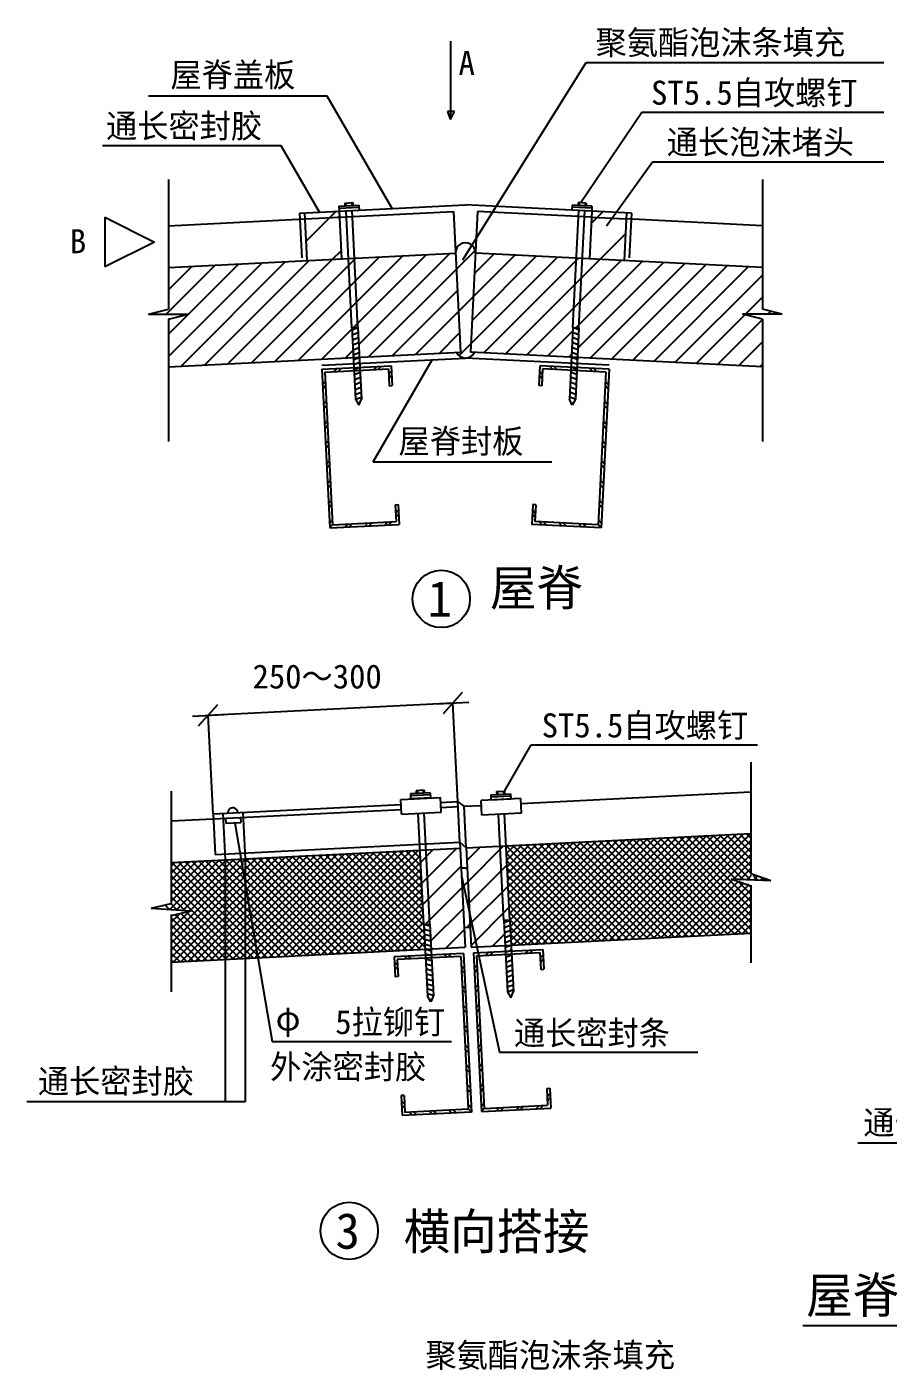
# Model space of a CAD drawing. Header units: metres. Extents: x 874 to 19892, y 579 to 29766.
# Drawn here: x 930 to 9610, y 16171 to 29700 of the extents above; entities that cross this region are included whole.
import ezdxf

# ---------------------------------------------------------------- set-up
doc = ezdxf.new("R2010")
doc.units = ezdxf.units.M
for name, color, linetype in [('1', 2, 'Continuous'), ('2', 3, 'Continuous'), ('3', 4, 'Continuous'), ('4', 5, 'Continuous'), ('5', 6, 'Continuous'), ('标注', 2, 'Continuous')]:
    doc.layers.add(name, color=color, linetype=linetype)
pattern_1 = [(45, (0, 0), (-112.2532, 112.2532), [])]
pattern_2 = [(45, (0, 0), (-224.5064, 224.5064), [])]

# ---------------------------------------------------------------- blocks, each defined once
blk = doc.blocks.new('_ArchTick')
blk.add_line((-0.53, 0), (0.53, 0))
at = {"color": 4, "linetype": 'ByBlock'}
blk.add_lwpolyline([(-0.34, -0.34), (0.34, 0.34)], dxfattribs=at)

msp = doc.modelspace()

# ---------------------------------------------------------------- hatches: boundary and pattern name
at = {"layer": '5'}
h = msp.add_hatch(dxfattribs=at)
h.set_pattern_fill('_U', scale=100)
h.set_pattern_definition(pattern_2)
h.paths.add_polyline_path([(4080.57, 27783.23), (3731.01, 27765.75), (3751.98, 27346.28), (4101.55, 27363.75)])
h.paths.add_polyline_path([(4066.82, 27782.54), (4079.95, 27795.67), (4077.57, 27843.2), (3728.01, 27825.73), (3731.01, 27765.75)])
h = msp.add_hatch(dxfattribs=at)
h.set_pattern_fill('U', scale=100)
h.set_pattern_definition(pattern_2)
h.paths.add_polyline_path([(6814.73, 27773.46), (6848.47, 27831.9), (6622.4, 27843.2), (6619.4, 27783.23)])
h.paths.add_polyline_path([(6968.96, 27765.75), (6971.96, 27825.73), (6848.47, 27831.9), (6814.73, 27773.46)])
h.paths.add_polyline_path([(6968.96, 27765.75), (6619.4, 27783.23), (6598.43, 27363.75), (6947.99, 27346.28)])
h = msp.add_hatch(dxfattribs=at)
h.set_pattern_fill('U', scale=100)
h.set_pattern_definition(pattern_2)
h.paths.add_polyline_path([(5449.86, 27421.18, 1.05), (5250.11, 27421.18), (5300.05, 26422.43), (5260.42, 26420.45, 0.62), (5439.55, 26420.45), (5399.92, 26422.43)])
h = msp.add_hatch(dxfattribs=at)
h.set_pattern_fill('U', scale=50)
h.set_pattern_definition(pattern_1)
h.paths.add_polyline_path([(4221.4, 26368.5), (4206.41, 26668.12), (4171.46, 27367.25), (2357.5, 27276.55), (2357.5, 26855.28), (2157.5, 26805.28), (2557.5, 26805.28), (2357.5, 26755.28), (2357.5, 26275.3)])
h.paths.add_polyline_path([(4231.38, 27370.25), (4171.46, 27367.25), (4206.41, 26668.12), (4266.34, 26671.12)])
h.paths.add_polyline_path([(4266.34, 26671.12), (4281.32, 26371.49), (5300.05, 26422.43), (5250.11, 27421.18), (4231.38, 27370.25)])
h = msp.add_hatch(dxfattribs=at)
h.set_pattern_fill('U', scale=50)
h.set_pattern_definition(pattern_1)
h.paths.add_polyline_path([(6468.59, 27370.25), (5449.86, 27421.18), (5399.92, 26422.43), (6418.65, 26371.49), (6433.63, 26671.12)])
h.paths.add_polyline_path([(6528.51, 27367.25), (6468.59, 27370.25), (6433.63, 26671.12), (6493.56, 26668.12)])
h.paths.add_polyline_path([(6528.51, 27367.25), (6493.56, 26668.12), (6478.58, 26368.5), (8342.47, 26275.3), (8342.47, 26755.28), (8142.47, 26805.28), (8542.47, 26805.28), (8342.47, 26855.28), (8342.47, 27275.63), (8341.5, 27276.6)])
h = msp.add_hatch(dxfattribs=at)
h.set_pattern_fill('U', scale=50)
h.set_pattern_definition(pattern_1)
h.paths.add_polyline_path([(4953.33, 21411.21), (4893.41, 21408.22), (4930.86, 20659.15), (4990.79, 20662.15)])
h.paths.add_polyline_path([(4990.79, 20662.15), (5003.27, 20412.46), (5346.9, 20429.64), (5296.97, 21428.39), (4953.33, 21411.21)])
h.paths.add_polyline_path([(5700.52, 21448.57), (5356.89, 21431.39), (5389.2, 20785.23), (5464.16, 20435.51), (5750.46, 20449.82), (5737.98, 20699.51)])
h.paths.add_polyline_path([(5406.83, 20432.64), (5464.16, 20435.51), (5389.2, 20785.23)])
h.paths.add_polyline_path([(5760.45, 21451.57), (5700.52, 21448.57), (5737.98, 20699.51), (5794.45, 20702.33), (5797.75, 20705.63)])
h = msp.add_hatch(dxfattribs=at)
h.set_pattern_fill('U', scale=50)
h.set_pattern_definition(pattern_1)
h.paths.add_polyline_path([(3129.67, 21320.03), (3102.78, 21318.69), (3129.67, 21193.22)])
h = msp.add_hatch(dxfattribs=at)
h.set_pattern_fill('U', scale=100)
h.set_pattern_definition(pattern_2)
h.paths.add_polyline_path([(5389.2, 20785.23), (5366.88, 21231.64), (5306.95, 21228.64), (5310.85, 21150.75)])
h.paths.add_polyline_path([(5310.85, 21150.75), (5336.92, 20629.39), (5396.84, 20632.39), (5389.2, 20785.23)])

# ---------------------------------------------------------------- linework, layer by layer
for p, q in [((5198.38, 29555.68), (5198.38, 28768.82)), ((5238.53, 28846.22), (5167.78, 28846.22)), ((5167.78, 28846.22), (5197.13, 28769.03)), ((5198.38, 28768.82), (5238.53, 28846.22)), ((3731.01, 27765.75), (4080.57, 27783.23)), ((4066.82, 27782.54), (4079.95, 27795.67)), ((4206.41, 26668.12), (4147.49, 27846.7)), ((4266.34, 26671.12), (4207.41, 27849.7)), ((6433.63, 26671.12), (6492.56, 27849.7)), ((6493.56, 26668.12), (6552.49, 27846.7)), ((6619.4, 27783.23), (6968.96, 27765.75)), ((2809.07, 21724.52), (4702.65, 21819.2)), ((5102.15, 21839.18), (5275.99, 21847.87)), ((5293.97, 21488.32), (5273.5, 21897.81)), ((5356.89, 21431.39), (5335.92, 21850.87)), ((4930.86, 20659.15), (4874.93, 21777.76)), ((4990.79, 20662.15), (4934.86, 21780.75)), ((5737.98, 20699.51), (5684.54, 21768.17)), ((5797.9, 20702.5), (5744.47, 21771.17)), ((5794.45, 20702.33), (5797.75, 20705.63)), ((8749.24, 16620.41), (12063.32, 16620.41))]:
    msp.add_line(p, q)
at = {"layer": '1'}
for p, q in [((3678.07, 27823.23), (5349.99, 27906.83)), ((7021.9, 27823.23), (5349.99, 27906.83)), ((3678.07, 27823.23), (3700.55, 27373.74)), ((7021.9, 27823.23), (6999.43, 27373.74)), ((2357.5, 27276.55), (5250.11, 27421.18)), ((8342.47, 27276.55), (5449.86, 27421.18)), ((2357.5, 26275.3), (5300.05, 26422.43)), ((8342.47, 26275.3), (5399.92, 26422.43)), ((3902.73, 26292.56), (5349.99, 26364.93)), ((6797.24, 26292.56), (5349.99, 26364.93)), ((3106.2, 21789.44), (3129.67, 21320.03)), ((2906.45, 21779.46), (2929.92, 21310.04)), ((5356.89, 21431.39), (8227.53, 21574.92)), ((2384.38, 21282.77), (5296.97, 21428.39)), ((2827.05, 21364.97), (5293.97, 21488.32)), ((5356.89, 21431.39), (5293.97, 21488.32)), ((5406.83, 20432.64), (8227.53, 20573.67)), ((2384.38, 20281.52), (5346.9, 20429.64))]:
    msp.add_line(p, q, dxfattribs=at)
for centre in [(5106.56, 23938.76), (4178.99, 17574.11)]:
    msp.add_circle(centre, 289.23, dxfattribs=at)
at = {"layer": '2'}
for p, q in [((5323.33, 27352.25), (6564.96, 29340.82)), ((6564.96, 29340.82), (9564.96, 29340.82)), ((3957.31, 29002.75), (2157.31, 29002.75)), ((4611.38, 27869.9), (3957.31, 29002.75)), ((6509.17, 27928.97), (7129.14, 28840.82)), ((7129.14, 28840.82), (9564.96, 28840.82)), ((3493.42, 28502.75), (1693.42, 28502.75)), ((3879.93, 27833.32), (3493.42, 28502.75)), ((6769.96, 27695.92), (7235.8, 28340.82)), ((7235.8, 28340.82), (9564.96, 28340.82)), ((2357.5, 28162.52), (2357.5, 26855.28)), ((8342.47, 28162.52), (8342.47, 26855.28)), ((4075.08, 27893.14), (4274.83, 27903.13)), ((4075.08, 27893.14), (4077.57, 27843.2)), ((4076.07, 27873.17), (4275.83, 27883.15)), ((4133.5, 27926.1), (4213.4, 27930.1)), ((4133.5, 27926.1), (4135, 27896.14)), ((4143.49, 27926.6), (4144.99, 27896.64)), ((4203.42, 27929.6), (4204.91, 27899.63)), ((4213.4, 27930.1), (4214.9, 27900.13)), ((4274.83, 27903.13), (4277.32, 27853.19)), ((6425.15, 27903.13), (6422.65, 27853.19)), ((6623.9, 27873.17), (6424.15, 27883.15)), ((6624.9, 27893.14), (6425.15, 27903.13)), ((6486.57, 27930.1), (6485.07, 27900.13)), ((6566.47, 27926.1), (6486.57, 27930.1)), ((6496.56, 27929.6), (6495.06, 27899.63)), ((6556.48, 27926.6), (6554.98, 27896.64)), ((6566.47, 27926.1), (6564.97, 27896.14)), ((6624.9, 27893.14), (6622.4, 27843.2)), ((1716.29, 27783.35), (1716.29, 27283.35)), ((1716.29, 27783.35), (2216.29, 27533.35)), ((2357.5, 27697.08), (3731.01, 27765.75)), ((3728.01, 27825.73), (3751.98, 27346.28)), ((4077.57, 27843.2), (4277.32, 27853.19)), ((4077.57, 27843.2), (4101.55, 27363.75)), ((4080.57, 27783.23), (5229.14, 27840.66)), ((5229.14, 27840.66), (5300.05, 26422.43)), ((5470.84, 27840.66), (5399.92, 26422.43)), ((6619.4, 27783.23), (5470.84, 27840.66)), ((6622.4, 27843.2), (6422.65, 27853.19)), ((6622.4, 27843.2), (6598.43, 27363.75)), ((6971.96, 27825.73), (6947.99, 27346.28)), ((8342.47, 27697.08), (6968.96, 27765.75)), ((2216.29, 27533.35), (1716.29, 27283.35)), ((2157.5, 26805.28), (2357.5, 26855.28)), ((2157.5, 26805.28), (2557.5, 26805.28)), ((2357.5, 26755.28), (2557.5, 26805.28)), ((8542.47, 26805.28), (8142.47, 26805.28)), ((8342.47, 26755.28), (8142.47, 26805.28)), ((8542.47, 26805.28), (8342.47, 26855.28)), ((2357.5, 26755.28), (2357.5, 25525.41)), ((2357.5, 26755.28), (2357.5, 25525.41)), ((4266.34, 26671.12), (4206.41, 26668.12)), ((4206.41, 26668.12), (4242.37, 25949.02)), ((4207.41, 26648.15), (4266.34, 26671.12)), ((4266.34, 26671.12), (4302.29, 25952.02)), ((6433.63, 26671.12), (6397.68, 25952.02)), ((6492.56, 26648.15), (6433.63, 26671.12)), ((6433.63, 26671.12), (6493.56, 26668.12)), ((6493.56, 26668.12), (6457.6, 25949.02)), ((8342.47, 26755.28), (8342.47, 25525.41)), ((8342.47, 26755.28), (8342.47, 25525.41)), ((4209.91, 26598.21), (4268.84, 26621.18)), ((4212.41, 26548.27), (4271.33, 26571.24)), ((4214.9, 26498.33), (4273.83, 26521.31)), ((6485.07, 26498.33), (6426.14, 26521.31)), ((6487.56, 26548.27), (6428.64, 26571.24)), ((6490.06, 26598.21), (6431.14, 26621.18)), ((4217.4, 26448.4), (4276.33, 26471.37)), ((4219.9, 26398.46), (4278.82, 26421.43)), ((6480.07, 26398.46), (6421.15, 26421.43)), ((6482.57, 26448.4), (6423.64, 26471.37)), ((4222.39, 26348.52), (4281.32, 26371.49)), ((4224.89, 26298.58), (4283.82, 26321.56)), ((4227.39, 26248.65), (4286.31, 26271.62)), ((4420.48, 25319.57), (5014.35, 26348.14)), ((6472.58, 26248.65), (6413.66, 26271.62)), ((6475.08, 26298.58), (6416.15, 26321.56)), ((6477.58, 26348.52), (6418.65, 26371.49)), ((4229.89, 26198.71), (4288.81, 26221.68)), ((4232.38, 26148.77), (4291.31, 26171.74)), ((4234.88, 26098.83), (4293.81, 26121.81)), ((6465.09, 26098.83), (6406.17, 26121.81)), ((6467.59, 26148.77), (6408.66, 26171.74)), ((6470.09, 26198.71), (6411.16, 26221.68)), ((4237.38, 26048.9), (4296.3, 26071.87)), ((4239.87, 25998.96), (4298.8, 26021.93)), ((6460.1, 25998.96), (6401.17, 26021.93)), ((6462.6, 26048.9), (6403.67, 26071.87)), ((4242.37, 25949.02), (4301.3, 25971.99)), ((4242.37, 25949.02), (4275.33, 25890.59)), ((4265.91, 25907.29), (4286.12, 25915.16)), ((4275.33, 25890.59), (4302.29, 25952.02)), ((6424.64, 25890.59), (6397.68, 25952.02)), ((6457.6, 25949.02), (6398.68, 25971.99)), ((6434.06, 25907.29), (6413.86, 25915.16)), ((6457.6, 25949.02), (6424.64, 25890.59)), ((4420.48, 25319.57), (6220.48, 25319.57)), ((5742.97, 22001.38), (6012.48, 22468.17)), ((6012.48, 22468.17), (8292.79, 22468.17)), ((8227.53, 22295.82), (8227.53, 21170.4)), ((2384.38, 22003.67), (2384.38, 20871.88)), ((4697.65, 21919.08), (5097.15, 21939.05)), ((4705.14, 21769.27), (4697.65, 21919.08)), ((4994.78, 21984), (4795.03, 21974.01)), ((4795.03, 21974.01), (4797.53, 21924.07)), ((4995.78, 21964.02), (4796.03, 21954.04)), ((4997.28, 21934.06), (4797.53, 21924.07)), ((4933.36, 22010.96), (4853.46, 22006.97)), ((4853.46, 22006.97), (4854.96, 21977.01)), ((4863.45, 22007.47), (4864.94, 21977.51)), ((4923.37, 22010.46), (4924.87, 21980.5)), ((4933.36, 22010.96), (4934.86, 21981)), ((4994.78, 21984), (4997.28, 21934.06)), ((5104.64, 21789.24), (5097.15, 21939.05)), ((5906.77, 21929.47), (5507.27, 21909.5)), ((5604.64, 21964.43), (5804.4, 21974.42)), ((5604.64, 21964.43), (5607.14, 21914.49)), ((5605.64, 21944.45), (5805.39, 21954.44)), ((5607.14, 21914.49), (5806.89, 21924.48)), ((5663.07, 21997.39), (5742.97, 22001.38)), ((5663.07, 21997.39), (5664.57, 21967.42)), ((5673.06, 21997.89), (5674.56, 21967.92)), ((5732.98, 22000.88), (5734.48, 21970.92)), ((5742.97, 22001.38), (5744.47, 21971.42)), ((5804.4, 21974.42), (5806.89, 21924.48)), ((5914.26, 21779.66), (5906.77, 21929.47)), ((5909.26, 21879.53), (8227.53, 21995.45)), ((2806.58, 21774.46), (4700.15, 21869.14)), ((4705.14, 21769.27), (5104.64, 21789.24)), ((5099.65, 21889.12), (5273.5, 21897.81)), ((5335.92, 21850.87), (5273.5, 21897.81)), ((5335.92, 21850.87), (5509.76, 21859.56)), ((5514.76, 21759.68), (5507.27, 21909.5)), ((2384.38, 21703.29), (2809.07, 21724.52)), ((2806.58, 21774.46), (2827.05, 21364.97)), ((2933.34, 21730.6), (2935.83, 21680.67)), ((2935.83, 21680.67), (3085.65, 21688.16)), ((3024.24, 21685.09), (3403.73, 19480.73)), ((3083.15, 21738.09), (3085.65, 21688.16)), ((5914.26, 21779.66), (5514.76, 21759.68)), ((5293.97, 21488.32), (5346.9, 20429.64)), ((5356.89, 21431.39), (5406.83, 20432.64)), ((2929.92, 21310.04), (2929.92, 18874.13)), ((3129.67, 21320.03), (3129.67, 18874.13)), ((5306.95, 21228.64), (5366.88, 21231.64)), ((5310.85, 21150.75), (5691.67, 19374.13)), ((8427.53, 21100.84), (8027.53, 21116.65)), ((8227.53, 21047.09), (8027.53, 21116.65)), ((8427.53, 21100.84), (8227.53, 21170.4)), ((8227.53, 21057.04), (8227.53, 20273.3)), ((8227.53, 21047.09), (8227.53, 20273.3)), ((2184.38, 20824.28), (2384.38, 20871.88)), ((2184.38, 20824.28), (2584.38, 20796.15)), ((2384.38, 20748.54), (2584.38, 20796.15)), ((2384.38, 20761.5), (2384.38, 19981.14)), ((2384.38, 20748.54), (2384.38, 19981.14)), ((5797.9, 20702.5), (5737.98, 20699.51)), ((5737.98, 20699.51), (5773.93, 19980.41)), ((5738.98, 20679.53), (5797.9, 20702.5)), ((5797.9, 20702.5), (5833.86, 19983.4)), ((4930.86, 20659.15), (4990.79, 20662.15)), ((4930.86, 20659.15), (4966.82, 19940.05)), ((4991.79, 20642.17), (4930.86, 20659.15)), ((4994.28, 20592.24), (4933.36, 20609.21)), ((4990.79, 20662.15), (5026.74, 19943.05)), ((5336.92, 20629.39), (5396.84, 20632.39)), ((5741.47, 20629.6), (5800.4, 20652.57)), ((5743.97, 20579.66), (5802.9, 20602.63)), ((4996.78, 20542.3), (4935.86, 20559.28)), ((4999.28, 20492.36), (4938.35, 20509.34)), ((5001.77, 20442.42), (4940.85, 20459.4)), ((5746.47, 20529.72), (5805.39, 20552.69)), ((5748.96, 20479.78), (5807.89, 20502.75)), ((5751.46, 20429.85), (5810.39, 20452.82)), ((5004.27, 20392.49), (4943.35, 20409.46)), ((5006.77, 20342.55), (4945.84, 20359.53)), ((5009.26, 20292.61), (4948.34, 20309.59)), ((5753.96, 20379.91), (5812.88, 20402.88)), ((5756.45, 20329.97), (5815.38, 20352.94)), ((5758.95, 20280.03), (5817.88, 20303)), ((5011.76, 20242.67), (4950.84, 20259.65)), ((5014.26, 20192.74), (4953.33, 20209.71)), ((5016.75, 20142.8), (4955.83, 20159.78)), ((5016.75, 20142.8), (4955.83, 20159.78)), ((5761.45, 20230.09), (5820.38, 20253.07)), ((5763.95, 20180.16), (5822.87, 20203.13)), ((5019.25, 20092.86), (4958.33, 20109.84)), ((5021.75, 20042.92), (4960.82, 20059.9)), ((5766.44, 20130.22), (5825.37, 20153.19)), ((5768.94, 20080.28), (5827.87, 20103.25)), ((5771.44, 20030.34), (5830.36, 20053.32)), ((5024.25, 19992.98), (4963.32, 20009.96)), ((5026.74, 19943.05), (4965.82, 19960.03)), ((4999.78, 19881.62), (4966.82, 19940.05)), ((5007.48, 19899.17), (4986.59, 19904.99)), ((5026.74, 19943.05), (4999.78, 19881.62)), ((5773.93, 19980.41), (5832.86, 20003.38)), ((5773.93, 19980.41), (5806.89, 19921.98)), ((5797.48, 19938.67), (5817.68, 19946.55)), ((5806.89, 19921.98), (5833.86, 19983.4)), ((3403.73, 19480.73), (5210.79, 19480.73)), ((5691.67, 19374.13), (7691.67, 19374.13)), ((3129.67, 18874.13), (929.92, 18874.13)), ((11504.6, 18458.33), (9304.85, 18458.33))]:
    msp.add_line(p, q, dxfattribs=at)
for centre, radius, start, end in [((5349.99, 27426.18), 100, 357.14, 182.86), ((5349.99, 26464.93), 100, 206.41, 333.59), ((3005.75, 21784.29), 50, 2.86, 182.86)]:
    msp.add_arc(centre, radius, start, end, dxfattribs=at)
at = {"layer": '3'}
for p, q in [((2757.12, 22767.21), (5223.68, 22890.54)), ((5273.49, 21897.87), (5223.85, 22890.73)), ((2806.57, 21774.52), (2756.93, 22767.38))]:
    msp.add_line(p, q, dxfattribs=at)
for points in [[(5223.68, 22890.57), (5223.68, 22890.51), (5223.86, 22890.55)], [(2757.12, 22767.24), (2757.12, 22767.18), (2756.94, 22767.21)]]:
    msp.add_solid(points, dxfattribs=at)
at = {"layer": '5'}
for p, q in [((3902.73, 26252.44), (4601.86, 26287.4)), ((3902.73, 26252.44), (3982.63, 24654.44)), ((3934.19, 26223.97), (4573.39, 26255.93)), ((4028.14, 26228.67), (4056.6, 26260.13)), ((4070.51, 26230.79), (4098.98, 26262.25)), ((4427.64, 26248.65), (4456.1, 26280.11)), ((4470.01, 26250.77), (4498.48, 26282.23)), ((4573.39, 26255.93), (4581.88, 26086.15)), ((4601.86, 26287.4), (4611.85, 26087.64)), ((6098.11, 26287.4), (6088.13, 26087.64)), ((6797.24, 26252.44), (6098.11, 26287.4)), ((6126.58, 26255.93), (6118.09, 26086.15)), ((6765.78, 26223.97), (6126.58, 26255.93)), ((6229.96, 26250.77), (6201.5, 26282.23)), ((6272.33, 26248.65), (6243.87, 26280.11)), ((6629.46, 26230.79), (6601, 26262.25)), ((6671.83, 26228.67), (6643.37, 26260.13)), ((6797.24, 26252.44), (6717.34, 24654.44)), ((3910.43, 26098.57), (3938.89, 26130.03)), ((3934.19, 26223.97), (4011.1, 24685.9)), ((4576.09, 26201.94), (4604.56, 26233.4)), ((4578.21, 26159.57), (4606.68, 26191.03)), ((6121.76, 26159.57), (6093.3, 26191.03)), ((6123.88, 26201.94), (6095.41, 26233.4)), ((6765.78, 26223.97), (6688.88, 24685.9)), ((6789.55, 26098.57), (6761.08, 26130.03)), ((3912.54, 26056.2), (3941.01, 26087.66)), ((4581.88, 26086.15), (4611.85, 26087.64)), ((6118.09, 26086.15), (6088.13, 26087.64)), ((6787.43, 26056.2), (6758.96, 26087.66)), ((3920.41, 25898.82), (3948.88, 25930.28)), ((3922.53, 25856.45), (3951, 25887.91)), ((6777.44, 25856.45), (6748.98, 25887.91)), ((6779.56, 25898.82), (6751.09, 25930.28)), ((3930.4, 25699.07), (3958.86, 25730.53)), ((6769.57, 25699.07), (6741.11, 25730.53)), ((3932.52, 25656.69), (3960.98, 25688.16)), ((6767.45, 25656.69), (6738.99, 25688.16)), ((3940.39, 25499.32), (3968.85, 25530.78)), ((3942.51, 25456.94), (3970.97, 25488.4)), ((6757.47, 25456.94), (6729, 25488.4)), ((6759.58, 25499.32), (6731.12, 25530.78)), ((3950.38, 25299.57), (3978.84, 25331.03)), ((6749.6, 25299.57), (6721.13, 25331.03)), ((3952.49, 25257.19), (3980.96, 25288.65)), ((6747.48, 25257.19), (6719.01, 25288.65)), ((3960.36, 25099.82), (3988.83, 25131.28)), ((3962.48, 25057.44), (3990.95, 25088.9)), ((6737.49, 25057.44), (6709.03, 25088.9)), ((6739.61, 25099.82), (6711.14, 25131.28)), ((3970.35, 24900.07), (3998.81, 24931.53)), ((6729.62, 24900.07), (6701.16, 24931.53)), ((3972.47, 24857.69), (4000.93, 24889.15)), ((4641.81, 24887.64), (4671.77, 24889.14)), ((4641.81, 24887.64), (4650.3, 24717.86)), ((4646.01, 24803.69), (4674.47, 24835.15)), ((4648.13, 24761.31), (4676.59, 24792.77)), ((4671.77, 24889.14), (4681.76, 24689.39)), ((6028.2, 24889.14), (6018.21, 24689.39)), ((6051.85, 24761.31), (6023.38, 24792.77)), ((6053.97, 24803.69), (6025.5, 24835.15)), ((6058.16, 24887.64), (6028.2, 24889.14)), ((6058.16, 24887.64), (6049.67, 24717.86)), ((6727.5, 24857.69), (6699.04, 24889.15)), ((3980.34, 24700.32), (4008.8, 24731.78)), ((3982.46, 24657.94), (4010.92, 24689.4)), ((3982.63, 24654.44), (4681.76, 24689.39)), ((4011.1, 24685.9), (4650.3, 24717.86)), ((4136.5, 24662.13), (4164.97, 24693.59)), ((4178.88, 24664.25), (4207.34, 24695.71)), ((4336.25, 24672.12), (4364.72, 24703.58)), ((4378.63, 24674.23), (4407.09, 24705.7)), ((4536, 24682.1), (4564.47, 24713.56)), ((4578.38, 24684.22), (4606.84, 24715.68)), ((6717.34, 24654.44), (6018.21, 24689.39)), ((6688.88, 24685.9), (6049.67, 24717.86)), ((6121.6, 24684.22), (6093.13, 24715.68)), ((6163.97, 24682.1), (6135.5, 24713.56)), ((6321.35, 24674.23), (6292.88, 24705.7)), ((6363.72, 24672.12), (6335.26, 24703.58)), ((6521.1, 24664.25), (6492.63, 24695.71)), ((6563.47, 24662.13), (6535.01, 24693.59)), ((6717.52, 24657.94), (6689.05, 24689.4)), ((6719.63, 24700.32), (6691.17, 24731.78)), ((5907.44, 20457.67), (6961.39, 21511.62)), ((5981.87, 20461.39), (7035.82, 21515.34)), ((6056.31, 20465.11), (7110.25, 21519.06)), ((6130.74, 20468.83), (7184.69, 21522.78)), ((6205.17, 20472.56), (7259.12, 21526.5)), ((6279.6, 20476.28), (7333.55, 21530.22)), ((6354.04, 20480), (7407.98, 21533.95)), ((6428.47, 20483.72), (7482.41, 21537.67)), ((6502.9, 20487.44), (7556.85, 21541.39)), ((6577.33, 20491.16), (7631.28, 21545.11)), ((6651.76, 20494.89), (7705.71, 21548.83)), ((6726.2, 20498.61), (7780.14, 21552.55)), ((6800.63, 20502.33), (7854.58, 21556.28)), ((6875.06, 20506.05), (7929.01, 21560)), ((6949.49, 20509.77), (8003.44, 21563.72)), ((7925.22, 20558.56), (6971.65, 21512.13)), ((7023.93, 20513.49), (8077.87, 21567.44)), ((7992.56, 20561.93), (7038.99, 21515.5)), ((7098.36, 20517.22), (8152.3, 21571.16)), ((8059.9, 20565.29), (7106.33, 21518.86)), ((7172.79, 20520.94), (8226.74, 21574.88)), ((8127.25, 20568.66), (7173.68, 21522.23)), ((8194.59, 20572.03), (7241.02, 21525.6)), ((8227.53, 20609.8), (7308.36, 21528.96)), ((8227.53, 20680.51), (7375.71, 21532.33)), ((8227.53, 20751.22), (7443.05, 21535.7)), ((8227.53, 20821.93), (7510.4, 21539.07)), ((8227.53, 20892.64), (7577.74, 21542.43)), ((8083.85, 21107.04), (7645.08, 21545.8)), ((8154.56, 21107.04), (7712.43, 21549.17)), ((8225.27, 21107.04), (7779.77, 21552.53)), ((8227.53, 21175.49), (7847.11, 21555.9)), ((8227.53, 21246.2), (7914.46, 21559.27)), ((8227.53, 21316.91), (7981.8, 21562.64)), ((8227.53, 21387.62), (8049.14, 21566)), ((8227.53, 21458.33), (8116.49, 21569.37)), ((8227.53, 21529.04), (8183.83, 21572.74)), ((3300.49, 20396.31), (4281.83, 21377.64)), ((3312.98, 20338.08), (4356.26, 21381.36)), ((3376.74, 20331.13), (4430.69, 21385.08)), ((3451.18, 20334.86), (4505.12, 21388.8)), ((3525.61, 20338.58), (4579.55, 21392.52)), ((3600.04, 20342.3), (4653.99, 21396.25)), ((3674.47, 20346.02), (4728.42, 21399.97)), ((3748.91, 20349.74), (4802.85, 21403.69)), ((3823.34, 20353.46), (4877.28, 21407.41)), ((4927.42, 20727.93), (4277.91, 21377.44)), ((4923.7, 20802.36), (4345.25, 21380.81)), ((4919.98, 20876.79), (4412.59, 21384.18)), ((4916.26, 20951.22), (4479.94, 21387.54)), ((4912.54, 21025.65), (4547.28, 21390.91)), ((4908.82, 21100.09), (4614.62, 21394.28)), ((4905.09, 21174.52), (4681.97, 21397.64)), ((4901.37, 21248.95), (4749.31, 21401.01)), ((4897.65, 21323.38), (4816.65, 21404.38)), ((4893.93, 21397.82), (4884, 21407.75)), ((6713.03, 20497.95), (5760.5, 21450.48)), ((5760.9, 21442.5), (5770.47, 21452.07)), ((6645.69, 20494.58), (5764.23, 21376.05)), ((5764.27, 21375.16), (5844.9, 21455.79)), ((5767.64, 21307.81), (5919.34, 21459.51)), ((5771, 21240.47), (5993.77, 21463.23)), ((5774.37, 21173.13), (6068.2, 21466.96)), ((5777.74, 21105.78), (6142.63, 21470.68)), ((5781.11, 21038.44), (6217.07, 21474.4)), ((5784.47, 20971.1), (6291.5, 21478.12)), ((5787.84, 20903.75), (6365.93, 21481.84)), ((5791.21, 20836.41), (6440.36, 21485.56)), ((5794.58, 20769.07), (6514.79, 21489.29)), ((5797.94, 20701.72), (6589.23, 21493.01)), ((5801.31, 20634.38), (6663.66, 21496.73)), ((5804.68, 20567.04), (6738.09, 21500.45)), ((5808.04, 20499.69), (6812.52, 21504.17)), ((6780.38, 20501.32), (5826.81, 21454.89)), ((5833.01, 20453.95), (6886.96, 21507.89)), ((6847.72, 20504.68), (5894.15, 21458.25)), ((6915.07, 20508.05), (5961.49, 21461.62)), ((6982.41, 20511.42), (6028.84, 21464.99)), ((7049.75, 20514.78), (6096.18, 21468.36)), ((7117.1, 20518.15), (6163.52, 21471.72)), ((7184.44, 20521.52), (6230.87, 21475.09)), ((7251.78, 20524.89), (6298.21, 21478.46)), ((7319.13, 20528.25), (6365.56, 21481.82)), ((7386.47, 20531.62), (6432.9, 21485.19)), ((7453.81, 20534.99), (6500.24, 21488.56)), ((7521.16, 20538.36), (6567.59, 21491.93)), ((7588.5, 20541.72), (6634.93, 21495.29)), ((7655.84, 20545.09), (6702.27, 21498.66)), ((7723.19, 20548.46), (6769.62, 21502.03)), ((7790.53, 20551.82), (6836.96, 21505.39)), ((7857.87, 20555.19), (6904.3, 21508.76)), ((7247.22, 20524.66), (8227.53, 21504.96)), ((7321.66, 20528.38), (8227.53, 21434.25)), ((2372.18, 20811.5), (2867.61, 21306.93)), ((2384.38, 20894.41), (2793.18, 21303.21)), ((2384.38, 20965.12), (2718.75, 21299.48)), ((2384.38, 21035.83), (2644.32, 21295.76)), ((2384.38, 21106.54), (2569.88, 21292.04)), ((2384.38, 21177.25), (2495.45, 21288.32)), ((2384.38, 21247.96), (2421.02, 21284.6)), ((2929.92, 20745.53), (2392.29, 21283.16)), ((2442.89, 20811.5), (2929.92, 21298.53)), ((2929.92, 20816.24), (2459.63, 21286.53)), ((2929.92, 20886.95), (2526.98, 21289.9)), ((2929.92, 20957.66), (2594.32, 21293.26)), ((2929.92, 21028.37), (2661.66, 21296.63)), ((2929.92, 21099.08), (2729.01, 21300)), ((2929.92, 21169.79), (2796.35, 21303.36)), ((2929.92, 21240.5), (2863.69, 21306.73)), ((2929.92, 21157.11), (3090.91, 21318.09)), ((2929.92, 21227.82), (3016.48, 21314.37)), ((2929.92, 21298.53), (2942.04, 21310.65)), ((2929.92, 21086.4), (3113.27, 21269.74)), ((3129.67, 21040.75), (2929.92, 21240.5)), ((3129.67, 21111.46), (2931.04, 21310.1)), ((3129.67, 21182.17), (2998.38, 21313.47)), ((3113.4, 21269.16), (3065.72, 21316.83)), ((3129.67, 21215.44), (3239.77, 21325.54)), ((3129.67, 21286.15), (3165.34, 21321.81)), ((4019.29, 20363.26), (3129.67, 21252.88)), ((4086.64, 20366.63), (3133.07, 21320.2)), ((3138.23, 21153.28), (3314.21, 21329.26)), ((3150.72, 21095.06), (3388.64, 21332.98)), ((3163.2, 21036.83), (3463.07, 21336.7)), ((3175.68, 20978.6), (3537.5, 21340.42)), ((3188.16, 20920.37), (3611.94, 21344.14)), ((4153.98, 20370), (3200.41, 21323.57)), ((3200.64, 20862.14), (3686.37, 21347.86)), ((3213.12, 20803.91), (3760.8, 21351.59)), ((3225.6, 20745.68), (3835.23, 21355.31)), ((3238.09, 20687.45), (3909.66, 21359.03)), ((3250.57, 20629.22), (3984.1, 21362.75)), ((3263.05, 20570.99), (4058.53, 21366.47)), ((4221.33, 20373.36), (3267.75, 21326.93)), ((3275.53, 20512.76), (4132.96, 21370.19)), ((3288.01, 20454.54), (4207.39, 21373.92)), ((4288.67, 20376.73), (3335.1, 21330.3)), ((4356.01, 20380.1), (3402.44, 21333.67)), ((4423.36, 20383.46), (3469.78, 21337.04)), ((4490.7, 20386.83), (3537.13, 21340.4)), ((4558.04, 20390.2), (3604.47, 21343.77)), ((4625.39, 20393.57), (3671.82, 21347.14)), ((4692.73, 20396.93), (3739.16, 21350.5)), ((4760.07, 20400.3), (3806.5, 21353.87)), ((4827.42, 20403.67), (3873.85, 21357.24)), ((3897.77, 20357.19), (4896.05, 21355.46)), ((4894.76, 20407.04), (3941.19, 21360.61)), ((3972.2, 20360.91), (4899.41, 21288.12)), ((4942.31, 20430.2), (4008.53, 21363.97)), ((4938.59, 20504.63), (4075.88, 21367.34)), ((4934.87, 20579.06), (4143.22, 21370.71)), ((4931.14, 20653.49), (4210.56, 21374.07)), ((6578.35, 20491.21), (5767.95, 21301.61)), ((7396.09, 20532.1), (8227.53, 21363.54)), ((8041.73, 21107.04), (8227.53, 21292.83)), ((2929.92, 20674.82), (2384.38, 21220.36)), ((2929.92, 20604.1), (2384.38, 21149.65)), ((2513.6, 20811.5), (2929.92, 21227.82)), ((2584.31, 20811.5), (2929.92, 21157.11)), ((2929.92, 21015.69), (3125.75, 21211.51)), ((3129.67, 20970.04), (2929.92, 21169.79)), ((2929.92, 20944.97), (3129.67, 21144.72)), ((3132.69, 21179.16), (3129.67, 21182.17)), ((3129.67, 21144.72), (3138.23, 21153.28)), ((3151.98, 21089.15), (3129.67, 21111.46)), ((3951.95, 20359.89), (3132.69, 21179.16)), ((4046.63, 20364.63), (4902.78, 21220.78)), ((4121.07, 20368.35), (4906.15, 21153.43)), ((6511, 20487.85), (5771.67, 21227.18)), ((6443.66, 20484.48), (5775.39, 21152.75)), ((8112.44, 21107.04), (8227.53, 21222.12)), ((8183.15, 21107.04), (8232.03, 21155.91)), ((8295.98, 21107.04), (8252.13, 21150.89)), ((8253.86, 21107.04), (8288.6, 21141.77)), ((8324.58, 21107.04), (8345.17, 21127.63)), ((8366.69, 21107.04), (8346.41, 21127.32)), ((8395.29, 21107.04), (8401.73, 21113.48)), ((2384.38, 20540.86), (2929.92, 21086.4)), ((2929.92, 20533.39), (2384.38, 21078.93)), ((2384.38, 20470.14), (2929.92, 21015.69)), ((2581.11, 20811.5), (2384.38, 21008.22)), ((3129.67, 20899.33), (2929.92, 21099.08)), ((2929.92, 20874.26), (3129.67, 21074.01)), ((3129.67, 20828.62), (2929.92, 21028.37)), ((2929.92, 20803.55), (3129.67, 21003.3)), ((3129.67, 21074.01), (3150.72, 21095.06)), ((3171.27, 20999.15), (3129.67, 21040.75)), ((3129.67, 21003.3), (3163.2, 21036.83)), ((3129.67, 20932.59), (3175.68, 20978.6)), ((3190.56, 20909.15), (3129.67, 20970.04)), ((3884.61, 20356.53), (3151.98, 21089.15)), ((3817.26, 20353.16), (3171.27, 20999.15)), ((4195.5, 20372.07), (4909.52, 21086.09)), ((4269.93, 20375.79), (4912.88, 21018.74)), ((6376.32, 20481.11), (5779.11, 21078.32)), ((6308.97, 20477.75), (5782.83, 21003.89)), ((7470.52, 20535.82), (8038.89, 21104.2)), ((7544.95, 20539.54), (8095.46, 21090.05)), ((7619.38, 20543.27), (8152.03, 21075.91)), ((7693.82, 20546.99), (8208.6, 21061.77)), ((7768.25, 20550.71), (8227.53, 21009.99)), ((8227.53, 20963.35), (8102.62, 21088.26)), ((8227.53, 21034.07), (8196.9, 21064.69)), ((2368.98, 20811.5), (2332.06, 20848.42)), ((2384.38, 20399.43), (2929.92, 20944.97)), ((2510.4, 20811.5), (2384.38, 20937.51)), ((2384.38, 20328.72), (2929.92, 20874.26)), ((2439.69, 20811.5), (2384.38, 20866.8)), ((3129.67, 20757.91), (2929.92, 20957.66)), ((2929.92, 20732.84), (3129.67, 20932.59)), ((3129.67, 20687.2), (2929.92, 20886.95)), ((2929.92, 20662.13), (3129.67, 20861.88)), ((3129.67, 20861.88), (3188.16, 20920.37)), ((3209.86, 20819.15), (3129.67, 20899.33)), ((3129.67, 20791.17), (3200.64, 20862.14)), ((3749.92, 20349.79), (3190.56, 20909.15)), ((4344.36, 20379.52), (4916.25, 20951.4)), ((4418.8, 20383.24), (4919.62, 20884.06)), ((6241.63, 20474.38), (5786.56, 20929.45)), ((6174.29, 20471.01), (5790.28, 20855.02)), ((7842.68, 20554.43), (8227.53, 20939.28)), ((7917.11, 20558.15), (8227.53, 20868.57)), ((2384.38, 20611.57), (2561.05, 20788.24)), ((2384.38, 20682.28), (2470.07, 20767.96)), ((2807.11, 20302.65), (2384.38, 20725.38)), ((2409.12, 20282.75), (2929.92, 20803.55)), ((2874.45, 20306.02), (2423.7, 20756.78)), ((2929.92, 20321.26), (2481.64, 20769.54)), ((2483.56, 20286.48), (2929.92, 20732.84)), ((2929.92, 20391.97), (2538.77, 20783.13)), ((2572.05, 20799.23), (2584.29, 20811.47)), ((2929.92, 20462.68), (2581.76, 20810.84)), ((3129.67, 20616.49), (2929.92, 20816.24)), ((2929.92, 20591.42), (3129.67, 20791.17)), ((3129.67, 20545.78), (2929.92, 20745.53)), ((2929.92, 20520.71), (3129.67, 20720.46)), ((3229.15, 20729.14), (3129.67, 20828.62)), ((3129.67, 20720.46), (3213.12, 20803.91)), ((3248.44, 20639.14), (3129.67, 20757.91)), ((3129.67, 20649.75), (3225.6, 20745.68)), ((3682.58, 20346.43), (3209.86, 20819.15)), ((3615.23, 20343.06), (3229.15, 20729.14)), ((4493.23, 20386.96), (4922.98, 20816.71)), ((4567.66, 20390.68), (4926.35, 20749.37)), ((6106.94, 20467.64), (5794, 20780.59)), ((6039.6, 20464.28), (5797.72, 20706.16)), ((7991.55, 20561.87), (8227.53, 20797.86)), ((8065.98, 20565.6), (8227.53, 20727.15)), ((2739.77, 20299.29), (2384.38, 20654.67)), ((2672.42, 20295.92), (2384.38, 20583.96)), ((2557.99, 20290.2), (2929.92, 20662.13)), ((2632.42, 20293.92), (2929.92, 20591.42)), ((3129.67, 20475.06), (2929.92, 20674.82)), ((2929.92, 20450), (3129.67, 20649.75)), ((3129.67, 20404.35), (2929.92, 20604.1)), ((2929.92, 20379.29), (3129.67, 20579.04)), ((3129.67, 20579.04), (3238.09, 20687.45)), ((3267.73, 20549.14), (3129.67, 20687.2)), ((3129.67, 20508.33), (3250.57, 20629.22)), ((3287.03, 20459.13), (3129.67, 20616.49)), ((3129.67, 20437.62), (3263.05, 20570.99)), ((3547.89, 20339.69), (3248.44, 20639.14)), ((4642.09, 20394.4), (4929.72, 20682.03)), ((4716.52, 20398.12), (4933.09, 20614.68)), ((5972.26, 20460.91), (5801.44, 20631.72)), ((8140.41, 20569.32), (8227.53, 20656.44)), ((8214.84, 20573.04), (8227.53, 20585.72)), ((2605.08, 20292.55), (2384.38, 20513.25)), ((2537.74, 20289.18), (2384.38, 20442.54)), ((2706.85, 20297.64), (2929.92, 20520.71)), ((2781.29, 20301.36), (2929.92, 20450)), ((3129.67, 20333.64), (2929.92, 20533.39)), ((3076.49, 20316.12), (2929.92, 20462.68)), ((2930.15, 20308.8), (3129.67, 20508.33)), ((3004.58, 20312.53), (3129.67, 20437.62)), ((3306.32, 20369.13), (3129.67, 20545.78)), ((3129.67, 20366.91), (3275.53, 20512.76)), ((3278.52, 20326.22), (3129.67, 20475.06)), ((3153.45, 20319.97), (3288.01, 20454.54)), ((3480.55, 20336.32), (3267.73, 20549.14)), ((3413.2, 20332.96), (3287.03, 20459.13)), ((4790.96, 20401.85), (4936.45, 20547.34)), ((4865.39, 20405.57), (4939.82, 20480)), ((5904.91, 20457.54), (5805.16, 20557.29)), ((5837.57, 20454.18), (5808.89, 20482.86)), ((2470.39, 20285.82), (2384.38, 20371.83)), ((2403.05, 20282.45), (2384.38, 20301.12)), ((2855.72, 20305.08), (2929.92, 20379.29)), ((3009.14, 20312.75), (2929.92, 20391.97)), ((2941.8, 20309.39), (2929.92, 20321.26)), ((3079.01, 20316.25), (3129.67, 20366.91)), ((3211.17, 20322.86), (3129.67, 20404.35)), ((3143.83, 20319.49), (3129.67, 20333.64)), ((3227.88, 20323.69), (3300.49, 20396.31)), ((3302.31, 20327.41), (3312.98, 20338.08)), ((3345.86, 20329.59), (3306.32, 20369.13)), ((5330.45, 20368.74), (4631.33, 20333.79)), ((4631.33, 20333.79), (4641.31, 20134.04)), ((5301.99, 20337.28), (4662.79, 20305.32)), ((4662.79, 20305.32), (4671.28, 20135.54)), ((4765.64, 20310.47), (4734.18, 20338.93)), ((4805.3, 20312.35), (4773.84, 20340.82)), ((4939.82, 20409.29), (4943.19, 20412.65)), ((5165.67, 20330.47), (5134.21, 20358.93)), ((5165.67, 20330.47), (5134.21, 20358.93)), ((5208.04, 20332.59), (5176.58, 20361.05)), ((5301.99, 20337.28), (5378.89, 18799.21)), ((5330.45, 20368.74), (5410.35, 18770.74)), ((5430.33, 20373.74), (6129.46, 20408.7)), ((5430.33, 20373.74), (5510.23, 18775.73)), ((5461.79, 20345.27), (6100.99, 20377.23)), ((5461.79, 20345.27), (5538.69, 18807.2)), ((5555.73, 20349.97), (5584.2, 20381.43)), ((5597.49, 20352.05), (5625.95, 20383.51)), ((5955.24, 20369.95), (5983.7, 20401.41)), ((5997.61, 20372.07), (6026.07, 20403.53)), ((6100.99, 20377.23), (6109.48, 20207.45)), ((6103.69, 20323.24), (6132.16, 20354.7)), ((6105.81, 20280.87), (6134.27, 20312.33)), ((6129.46, 20408.7), (6139.44, 20208.94)), ((4665.49, 20251.33), (4634.03, 20279.79)), ((4667.61, 20208.96), (4636.15, 20237.42)), ((5338.15, 20214.87), (5306.69, 20243.34)), ((5340.27, 20172.5), (5308.81, 20200.97)), ((5438.02, 20219.87), (5466.49, 20251.33)), ((5440.14, 20177.5), (5468.61, 20208.96)), ((6109.48, 20207.45), (6139.44, 20208.94)), ((4671.28, 20135.54), (4641.31, 20134.04)), ((5348.13, 20015.12), (5316.67, 20043.59)), ((5448.01, 20020.12), (5476.47, 20051.58)), ((5350.25, 19972.75), (5318.79, 20001.22)), ((5450.13, 19977.74), (5478.59, 20009.21)), ((5358.12, 19815.37), (5326.66, 19843.84)), ((5360.24, 19773), (5328.78, 19801.46)), ((5458, 19820.37), (5486.46, 19851.83)), ((5460.12, 19777.99), (5488.58, 19809.45)), ((5368.11, 19615.62), (5336.65, 19644.09)), ((5467.99, 19620.62), (5496.45, 19652.08)), ((5370.23, 19573.25), (5338.77, 19601.71)), ((5470.1, 19578.24), (5498.57, 19609.7)), ((5378.1, 19415.87), (5346.64, 19444.34)), ((5380.22, 19373.5), (5348.76, 19401.96)), ((5477.97, 19420.87), (5506.44, 19452.33)), ((5480.09, 19378.49), (5508.56, 19409.95)), ((5388.09, 19216.12), (5356.62, 19244.59)), ((5487.96, 19221.12), (5516.42, 19252.58)), ((5390.2, 19173.75), (5358.74, 19202.21)), ((5490.08, 19178.74), (5518.54, 19210.2)), ((5398.07, 19016.37), (5366.61, 19044.84)), ((5400.19, 18974), (5368.73, 19002.46)), ((5497.95, 19021.37), (5526.41, 19052.83)), ((5500.07, 18978.99), (5528.53, 19010.45)), ((6169.41, 19008.94), (6199.37, 19010.44)), ((6169.41, 19008.94), (6177.9, 18839.16)), ((6173.6, 18924.99), (6202.07, 18956.45)), ((6199.37, 19010.44), (6209.36, 18810.69)), ((4731.2, 18937.03), (4701.24, 18935.54)), ((4701.24, 18935.54), (4711.23, 18735.78)), ((4735.4, 18853.08), (4703.94, 18881.54)), ((4737.52, 18810.7), (4706.06, 18839.17)), ((4731.2, 18937.03), (4739.69, 18767.25)), ((5408.06, 18816.62), (5376.6, 18845.09)), ((5507.94, 18821.62), (5536.4, 18853.08)), ((5510.05, 18779.24), (5538.52, 18810.7)), ((5510.23, 18775.73), (6209.36, 18810.69)), ((5538.69, 18807.2), (6177.9, 18839.16)), ((5664.1, 18783.43), (5692.56, 18814.89)), ((5706.47, 18785.55), (5734.94, 18817.01)), ((5863.85, 18793.42), (5892.31, 18824.88)), ((5906.22, 18795.53), (5934.69, 18827)), ((6063.6, 18803.4), (6092.06, 18834.86)), ((6105.97, 18805.52), (6134.44, 18836.98)), ((6175.72, 18882.61), (6204.19, 18914.07)), ((5410.35, 18770.74), (4711.23, 18735.78)), ((5378.89, 18799.21), (4739.69, 18767.25)), ((4814.61, 18740.95), (4783.15, 18769.42)), ((4856.98, 18743.07), (4825.52, 18771.54)), ((5014.36, 18750.94), (4982.9, 18779.41)), ((5056.73, 18753.06), (5025.27, 18781.52)), ((5214.11, 18760.93), (5182.65, 18789.39)), ((5256.48, 18763.05), (5225.02, 18791.51)), ((5410.18, 18774.25), (5378.72, 18802.71))]:
    msp.add_line(p, q, dxfattribs=at)

# ---------------------------------------------------------------- block references
at = {"layer": '标注', "xscale": 300, "yscale": 300, "zscale": 300}
for p, rotation in [((5224.02, 22890.89), 2.95), ((2756.93, 22767.38), 3)]:
    msp.add_blockref('_ArchTick', p, dxfattribs=dict(at, rotation=rotation))

# ---------------------------------------------------------------- texts
msp.add_text('250～300', height=242).set_placement((3204.39, 23036.52))
at = {"layer": '4'}
for s, height, p in [('聚氨酯泡沫条填充', 242, (6661.07, 29421.56)), ('屋脊盖板', 242, (2376.42, 29095.48)), ('A', 242, (5280.43, 29216.29)), ('ST5.5自攻螺钉', 242, (7220.58, 28916.15)), ('通长密封胶', 242, (1727.95, 28581.63)), ('通长泡沫堵头', 242, (7378.42, 28418.45)), ('B', 242, (1363.5, 27420.13)), ('屋脊封板', 242, (4675.47, 25406.19)), ('屋脊', 360, (5597.95, 23869.64)), ('1', 360, (4968.4, 23758.76)), ('ST5.5自攻螺钉', 242, (6118.34, 22543.51)), ('φ', 242, (3437.45, 19592.82)), ('   5拉铆钉', 242, (3544.21, 19555.93)), ('通长密封条', 242, (5838.06, 19445.91)), ('外涂密封胶', 242, (3381.51, 19105.5)), ('通长密封胶', 242, (1040.79, 18960.04)), ('通长密封胶', 242, (9358.58, 18544.25)), ('3', 360, (4040.83, 17394.11)), ('横向搭接', 360, (4728.16, 17387.89)), ('屋脊  横向搭接', 360, (8784.91, 16744.28)), ('聚氨酯泡沫条填充', 242, (4946.32, 16200.89))]:
    msp.add_text(s, height=height, dxfattribs=at).set_placement(p)

doc.saveas('drawing.dxf')
